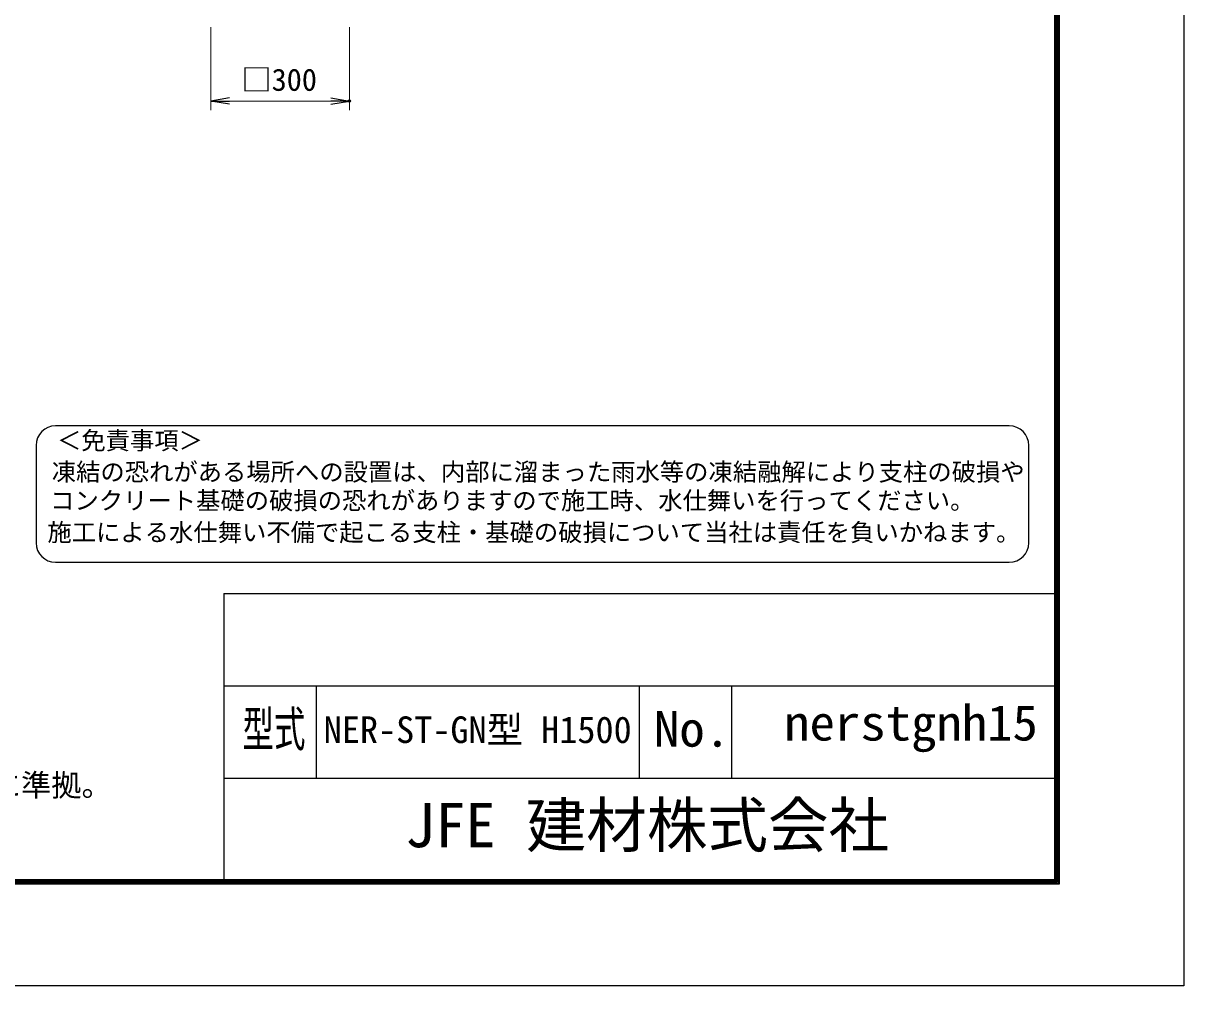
# Model space of a CAD drawing. Units: millimetres, scale not verified. Extents: x -4200 to 4200, y -2970 to 2970.
# Drawn here: x 1685 to 4200, y -2970 to -884 of the extents above; entities that cross this region are included whole.
import ezdxf
from ezdxf.enums import TextEntityAlignment as Align

# ---------------------------------------------------------------- set-up
doc = ezdxf.new("R2010")
doc.units = ezdxf.units.MM
doc.header["$LTSCALE"] = 10
doc.header["$PDMODE"] = 32
doc.header["$PDSIZE"] = 5
for name, color, linetype, lineweight in [('0-0_D-STR-TXT', 7, 'Continuous', 13), ('0-1_D-STR-DIM', 7, 'Continuous', 13), ('0-B_D-TTL-TXT', 7, 'Continuous', 25), ('0-C_D-TTL', 7, 'Continuous', 25)]:
    doc.layers.add(name, color=color, linetype=linetype, lineweight=lineweight)
doc.layers.add('0-9_0', color=7, linetype='Continuous')
doc.layers.add('0-A_Defpoints', color=6, linetype='Continuous')
doc.styles.add('ＭＳ ゴシック', font='')
doc.styles.get('ＭＳ ゴシック').set_extended_font_data('MS Gothic')

# ---------------------------------------------------------------- blocks, each defined once
blk = doc.blocks.new('_Open')
at = {"layer": '0-9_0'}
blk.add_line((-10, 1.667), (0, 0), dxfattribs=at)
blk.add_lwpolyline([(-10, -1.667), (0, 0), (-10, 0)], dxfattribs=at)

msp = doc.modelspace()

# ---------------------------------------------------------------- linework, layer by layer
at = {"layer": '0-1_D-STR-DIM'}
for p, q in [((2091.99, -892.32), (2091.99, -1072.32)), ((2391.99, -892.32), (2391.99, -1072.32)), ((2131.99, -1052.32), (2351.99, -1052.32))]:
    msp.add_line(p, q, dxfattribs=at)
at = {"layer": '0-A_Defpoints'}
msp.add_point((2391.99, -1052.32), dxfattribs=at)
at = {"layer": '0-B_D-TTL-TXT', "color": 2}
for p, q in [((3821.82, -1756.33), (1755.27, -1756.33)), ((1713.02, -1798.58), (1713.02, -2009.84)), ((3864.07, -2009.84), (3864.07, -1798.58)), ((1755.27, -2052.09), (3821.82, -2052.09))]:
    msp.add_line(p, q, dxfattribs=at)
for centre, start, end in [((1755.27, -1798.58), 90, 180), ((3821.82, -1798.58), 0, 90), ((1755.27, -2009.84), 180, 270), ((3821.82, -2009.84), 270, 0)]:
    msp.add_arc(centre, 42.25, start, end, dxfattribs=at)
at = {"layer": '0-C_D-TTL'}
for p, q in [((2120, -2120), (2120, -2740)), ((2120, -2120), (3920, -2120)), ((2120, -2320), (3920, -2320)), ((2320, -2320), (2320, -2520)), ((3020, -2320), (3020, -2520)), ((3220, -2320), (3220, -2520)), ((2120, -2520), (3920, -2520))]:
    msp.add_line(p, q, dxfattribs=at)
at = {"layer": '0-C_D-TTL', "color": 2}
msp.add_lwpolyline([(-4200, 2970), (4200, 2970), (4200, -2970), (-4200, -2970)], close=True, dxfattribs=at)
at = {"layer": '0-C_D-TTL'}
for points in [[(-3930, 2750), (3930, 2750), (3930, -2750), (-3930, -2750)], [(-3927.5, 2747.5), (3927.5, 2747.5), (3927.5, -2747.5), (-3927.5, -2747.5)], [(-3925, 2745), (3925, 2745), (3925, -2745), (-3925, -2745)], [(-3922.5, 2742.5), (3922.5, 2742.5), (3922.5, -2742.5), (-3922.5, -2742.5)], [(-3920, 2740), (3920, 2740), (3920, -2740), (-3920, -2740)]]:
    msp.add_lwpolyline(points, close=True, dxfattribs=at)

# ---------------------------------------------------------------- block references
at = {"layer": '0-1_D-STR-DIM', "xscale": 4, "yscale": 4, "rotation": 180}
msp.add_blockref('_Open', (2091.99, -1052.32), dxfattribs=at)
at = {"layer": '0-1_D-STR-DIM', "xscale": 4, "yscale": 4}
msp.add_blockref('_Open', (2391.99, -1052.32), dxfattribs=at)

# ---------------------------------------------------------------- texts
at = {"layer": '0-0_D-STR-TXT', "style": 'ＭＳ ゴシック'}
msp.add_text('（設計条件）風荷重：昭和57年改正 建築基準法・同施行令に基づく風圧力に準拠。', height=48.09, dxfattribs=at).set_placement((-582.45, -2573.6), align=Align.BOTTOM_LEFT)
at = {"layer": '0-1_D-STR-DIM', "style": 'ＭＳ ゴシック'}
msp.add_text('□300', height=48.09, dxfattribs=at).set_placement((2157.84, -1044.56), align=Align.BOTTOM_LEFT)
at = {"layer": '0-B_D-TTL-TXT', "style": 'ＭＳ ゴシック'}
for s, height, p in [('＜免責事項＞ \u3000\u3000', 38.64, (1758.4, -1819.02)), ('凍結の恐れがある場所への設置は、内部に溜まった雨水等の凍結融解により支柱の破損や', 38.64, (1746.98, -1887.04)), ('コンクリート基礎の破損の恐れがありますので施工時、水仕舞いを行ってください。', 38.64, (1743.5, -1949.08)), ('施工による水仕舞い不備で起こる支柱・基礎の破損について当社は責任を負いかねます。 ', 38.64, (1737.59, -2017.95)), ('NER-ST-GN型 H1500', 57.7, (2336.2, -2461.1)), ('JFE 建材株式会社', 96.19, (2512.38, -2698.5))]:
    msp.add_text(s, height=height, dxfattribs=at).set_placement(p, align=Align.BOTTOM_LEFT)
for s, width, p in [('型式', 0.65, (2160.27, -2474.8)), ('nerstgnh15', 1.05, (3334, -2461.47)), ('No.', 1.05, (3052, -2474.8))]:
    msp.add_text(s, height=76.98, dxfattribs=dict(at, width=width)).set_placement(p, align=Align.BOTTOM_LEFT)

doc.saveas('drawing.dxf')
